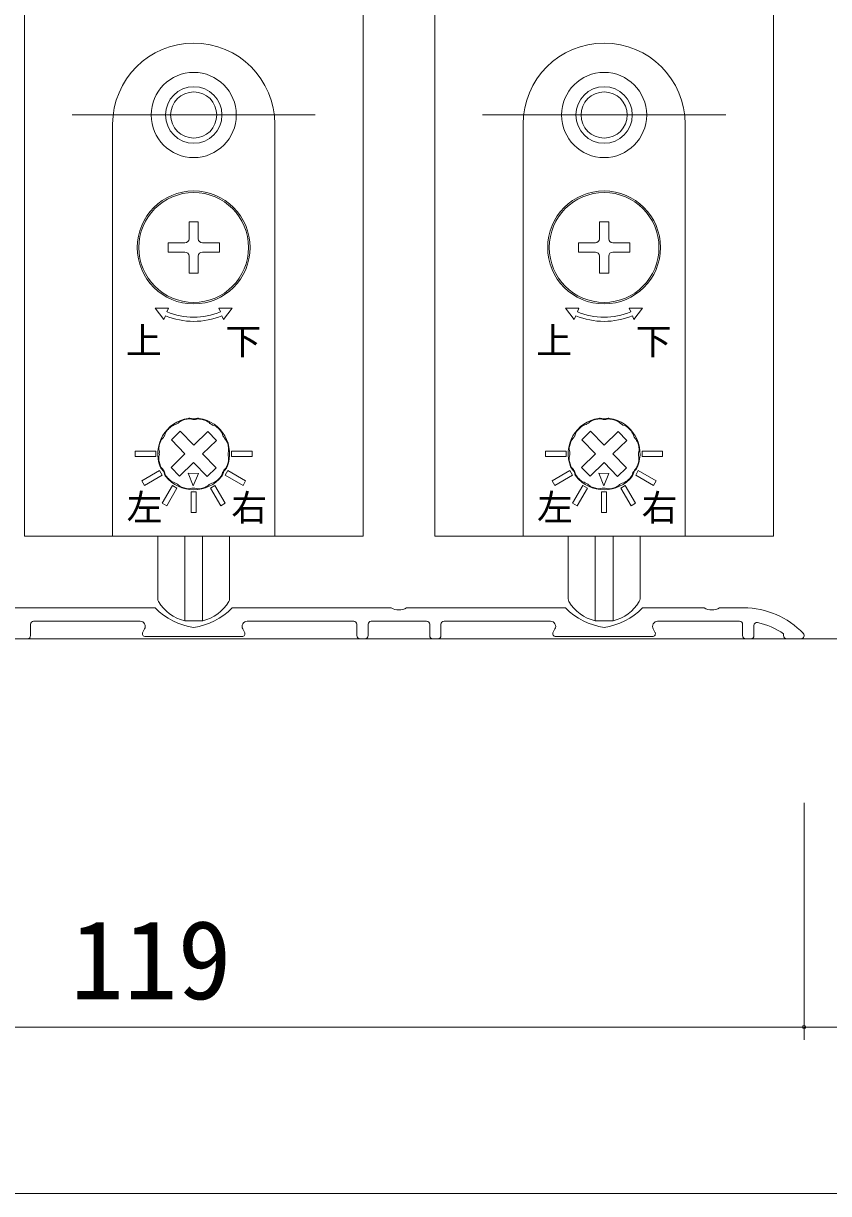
# Model space of a CAD drawing. Units: millimetres on the paper, enlarged 10 times, with parts at other scales. Extents: x -2000 to 2000, y -1385 to 1385.
# Drawn here: x -1238.1 to -976.5, y -67.5 to 312.4 of the extents above; entities that cross this region are included whole.
import ezdxf
from ezdxf.enums import TextEntityAlignment as Align

# ---------------------------------------------------------------- set-up
doc = ezdxf.new("R2010")
doc.units = ezdxf.units.MM
doc.header["$LTSCALE"] = 10
doc.linetypes.add('USER1', pattern=[19.05, 12.7, -6.35])
doc.layers.add('1-1_0', color=7, linetype='Continuous', lineweight=20)
doc.layers.add('2-0_18', color=7, linetype='Continuous', lineweight=18)
doc.styles.add('ＭＳ ゴシック', font='')
doc.styles.get('ＭＳ ゴシック').set_extended_font_data('MS Gothic')

msp = doc.modelspace()

# ---------------------------------------------------------------- linework, layer by layer
at = {"layer": '1-1_0'}
msp.add_lwpolyline([(380, -67.5), (-1950, -67.5), (-1950, 1335)], dxfattribs=at)
at = {"layer": '2-0_18', "lineweight": 20}
for p, q in [((-1237.8, 564.3), (-1237.8, 145.97)), ((-1127.8, 564.3), (-1127.8, 145.97)), ((-1104.47, 564.3), (-1104.47, 145.97)), ((-994.47, 564.3), (-994.47, 145.97)), ((-1237.8, 145.97), (-1127.8, 145.97)), ((-1104.47, 145.97), (-994.47, 145.97)), ((-1577.8, 112.64), (-911.14, 112.64)), ((-1059.47, 112.64), (-1439.47, 112.64)), ((-926.14, 112.64), (-1306.14, 112.64)), ((-984.5, 112.64), (-926.14, 112.64)), ((-984.5, 59.3), (-984.5, -17.58)), ((-984.5, 59.3), (-984.5, -17.58)), ((-1244.47, -13.42), (-984.5, -13.42)), ((-984.5, -13.42), (-911.14, -13.42))]:
    msp.add_line(p, q, dxfattribs=at)
at = {"layer": '2-0_18', "color": 2, "linetype": 'USER1'}
for p, q in [((-1222.3, 282.64), (-1143.3, 282.64)), ((-1088.97, 282.64), (-1009.97, 282.64))]:
    msp.add_line(p, q, dxfattribs=at)
at = {"layer": '2-0_18'}
for p, q in [((-1209.14, 279.64), (-1209.14, 145.97)), ((-1156.47, 145.97), (-1156.47, 279.64)), ((-1075.8, 279.64), (-1075.8, 145.97)), ((-1023.14, 145.97), (-1023.14, 279.64)), ((-1181.3, 247.97), (-1184.3, 247.97)), ((-1184.3, 242.47), (-1184.3, 247.97)), ((-1181.3, 242.47), (-1181.3, 247.97)), ((-1047.97, 247.97), (-1050.97, 247.97)), ((-1050.97, 242.47), (-1050.97, 247.97)), ((-1047.97, 242.47), (-1047.97, 247.97)), ((-1174.47, 241.14), (-1179.97, 241.14)), ((-1174.47, 241.14), (-1174.47, 238.14)), ((-1041.14, 241.14), (-1046.64, 241.14)), ((-1041.14, 241.14), (-1041.14, 238.14)), ((-1185.64, 238.14), (-1191.14, 238.14)), ((-1184.3, 231.3), (-1184.3, 236.8)), ((-1181.3, 231.3), (-1181.3, 236.8)), ((-1174.47, 238.14), (-1179.97, 238.14)), ((-1052.3, 238.14), (-1057.8, 238.14)), ((-1050.97, 231.3), (-1050.97, 236.8)), ((-1047.97, 231.3), (-1047.97, 236.8)), ((-1041.14, 238.14), (-1046.64, 238.14)), ((-1181.3, 231.3), (-1184.3, 231.3)), ((-1047.97, 231.3), (-1050.97, 231.3)), ((-1182.77, 175.46), (-1178.24, 179.89)), ((-1049.44, 175.46), (-1044.9, 179.89)), ((-1185.63, 172.67), (-1190.05, 177.2)), ((-1052.3, 172.67), (-1056.72, 177.2)), ((-1190.16, 168.25), (-1185.63, 172.67)), ((-1056.83, 168.25), (-1052.3, 172.67)), ((-1187.37, 165.38), (-1190.16, 168.25)), ((-1187.37, 165.38), (-1182.84, 169.81)), ((-1178.41, 165.27), (-1182.84, 169.81)), ((-1175.55, 168.07), (-1178.41, 165.27)), ((-1054.04, 165.38), (-1056.83, 168.25)), ((-1054.04, 165.38), (-1049.5, 169.81)), ((-1045.08, 165.27), (-1049.5, 169.81)), ((-1042.22, 168.07), (-1045.08, 165.27)), ((-1209.14, 145.97), (-1156.47, 145.97)), ((-1194.47, 125.53), (-1194.47, 145.97)), ((-1185.72, 145.97), (-1185.72, 118.46)), ((-1179.89, 145.97), (-1179.89, 118.46)), ((-1171.14, 145.97), (-1171.14, 125.53)), ((-1075.8, 145.97), (-1023.14, 145.97)), ((-1061.14, 125.53), (-1061.14, 145.97)), ((-1052.39, 145.97), (-1052.39, 118.46)), ((-1046.55, 145.97), (-1046.55, 118.46)), ((-1037.8, 145.97), (-1037.8, 125.53)), ((-1195.3, 122.64), (-1246.97, 122.64)), ((-1170.3, 122.64), (-1118.64, 122.64)), ((-1113.64, 122.64), (-1061.97, 122.64)), ((-1036.97, 122.64), (-1016.97, 122.64)), ((-1004.09, 122.64), (-1011.97, 122.64)), ((-1234.8, 118.3), (-1200.2, 118.3)), ((-1218.14, 118.3), (-1200.2, 118.3)), ((-1185.72, 118.46), (-1179.89, 118.46)), ((-1130.8, 118.3), (-1165.4, 118.3)), ((-1107.14, 118.3), (-1125.14, 118.3)), ((-1101.47, 118.3), (-1066.87, 118.3)), ((-1052.39, 118.46), (-1046.55, 118.46)), ((-1005.47, 118.3), (-1032.07, 118.3)), ((-1235.8, 117.3), (-1235.8, 113.64)), ((-1199.34, 114.8), (-1198.76, 115.8)), ((-1166.27, 114.8), (-1166.85, 115.8)), ((-1129.8, 117.3), (-1129.8, 113.64)), ((-1126.14, 113.64), (-1126.14, 117.3)), ((-1106.14, 113.64), (-1106.14, 117.3)), ((-1102.47, 117.3), (-1102.47, 113.64)), ((-1066, 114.8), (-1065.43, 115.8)), ((-1032.94, 114.8), (-1033.52, 115.8)), ((-1004.47, 113.64), (-1004.47, 117.3)), ((-1000.8, 116.87), (-1000.8, 113.64)), ((-991.14, 113.64), (-991.14, 114.16)), ((-1236.8, 112.64), (-1238.47, 112.64)), ((-1198.47, 113.3), (-1182.8, 113.3)), ((-1167.14, 113.3), (-1182.8, 113.3)), ((-1128.8, 112.64), (-1127.14, 112.64)), ((-1103.47, 112.64), (-1105.14, 112.64)), ((-1065.14, 113.3), (-1049.47, 113.3)), ((-1033.8, 113.3), (-1049.47, 113.3)), ((-1001.8, 112.64), (-1003.47, 112.64)), ((-985.47, 112.64), (-990.14, 112.64))]:
    msp.add_line(p, q, dxfattribs=at)
for points in [[(-1185.64, 241.14), (-1191.14, 241.14), (-1191.14, 238.14)], [(-1052.3, 241.14), (-1057.8, 241.14), (-1057.8, 238.14)], [(-1191.48, 218.69), (-1190.97, 219.93), (-1195.3, 219.93), (-1192.5, 216.23), (-1191.99, 217.46)], [(-1173.62, 217.46), (-1173.11, 216.23), (-1170.31, 219.93), (-1174.64, 219.93), (-1174.13, 218.69)], [(-1058.14, 218.69), (-1057.63, 219.93), (-1061.96, 219.93), (-1059.16, 216.23), (-1058.65, 217.46)], [(-1040.29, 217.46), (-1039.77, 216.23), (-1036.98, 219.93), (-1041.31, 219.93), (-1040.8, 218.69)], [(-1182.77, 175.46), (-1187.19, 180), (-1190.05, 177.2)], [(-1175.55, 168.07), (-1179.97, 172.6), (-1175.44, 177.02), (-1178.24, 179.89)], [(-1049.44, 175.46), (-1053.86, 180), (-1056.72, 177.2)], [(-1042.22, 168.07), (-1046.64, 172.6), (-1042.11, 177.02), (-1044.9, 179.89)]]:
    msp.add_lwpolyline(points, dxfattribs=at)
for points in [[(-1201.8, 171.8), (-1195.14, 171.8), (-1195.14, 173.47), (-1201.8, 173.47)], [(-1163.8, 173.47), (-1170.47, 173.47), (-1170.47, 171.8), (-1163.8, 171.8)], [(-1068.47, 171.8), (-1061.8, 171.8), (-1061.8, 173.47), (-1068.47, 173.47)], [(-1030.47, 173.47), (-1037.14, 173.47), (-1037.14, 171.8), (-1030.47, 171.8)], [(-1198.84, 162.41), (-1193.07, 165.75), (-1193.9, 167.19), (-1199.67, 163.86)], [(-1165.93, 163.86), (-1171.71, 167.19), (-1172.54, 165.75), (-1166.77, 162.41)], [(-1065.51, 162.41), (-1059.73, 165.75), (-1060.57, 167.19), (-1066.34, 163.86)], [(-1032.6, 163.86), (-1038.37, 167.19), (-1039.21, 165.75), (-1033.43, 162.41)], [(-1182.93, 162.3), (-1181.21, 166.28), (-1184.55, 166.32)], [(-1049.6, 162.3), (-1047.88, 166.28), (-1051.21, 166.32)], [(-1191.58, 155.76), (-1188.25, 161.54), (-1189.69, 162.37), (-1193.02, 156.6)], [(-1181.97, 160.3), (-1183.64, 160.3), (-1183.64, 153.64), (-1181.97, 153.64)], [(-1172.58, 156.6), (-1175.91, 162.37), (-1177.36, 161.54), (-1174.02, 155.76)], [(-1058.25, 155.76), (-1054.91, 161.54), (-1056.36, 162.37), (-1059.69, 156.6)], [(-1048.64, 160.3), (-1050.3, 160.3), (-1050.3, 153.64), (-1048.64, 153.64)], [(-1039.25, 156.6), (-1042.58, 162.37), (-1044.02, 161.54), (-1040.69, 155.76)]]:
    msp.add_lwpolyline(points, close=True, dxfattribs=at)
for centre, radius in [((-1182.8, 282.64), 13.83), ((-1049.47, 282.64), 13.83), ((-1182.8, 282.64), 9.17), ((-1182.8, 282.64), 7.5), ((-1049.47, 282.64), 9.17), ((-1049.47, 282.64), 7.5), ((-1182.8, 239.64), 18.33), ((-1182.8, 239.64), 17.83), ((-1049.47, 239.64), 18.33), ((-1049.47, 239.64), 17.83)]:
    msp.add_circle(centre, radius, dxfattribs=at)
at = {"layer": '2-0_18', "lineweight": 20}
msp.add_circle((-984.5, -13.42), 0.521, dxfattribs=at)
at = {"layer": '2-0_18'}
for centre, radius, start, end in [((-1182.8, 279.64), 26.33, 0, 180), ((-1049.47, 279.64), 26.33, 0, 180), ((-1185.64, 242.47), 1.33, 270, 360), ((-1179.97, 242.47), 1.33, 180, 270), ((-1052.3, 242.47), 1.33, 270, 360), ((-1046.64, 242.47), 1.33, 180, 270), ((-1185.64, 236.8), 1.33, 360, 90), ((-1179.97, 236.8), 1.33, 90, 180), ((-1052.3, 236.8), 1.33, 360, 90), ((-1046.64, 236.8), 1.33, 90, 180), ((-1182.8, 239.64), 24, 247.5, 292.5), ((-1182.8, 239.64), 22.67, 247.5, 292.5), ((-1049.47, 239.64), 24, 247.5, 292.5), ((-1049.47, 239.64), 22.67, 247.5, 292.5), ((-1182.8, 172.64), 11.67, 98.903, 201.097), ((-1182.8, 172.64), 11.17, 116.9003, 121.6983), ((-1185.35, 180.39), 3.33, 108.1743, 138.72), ((-1182.8, 172.64), 11.5, 100.4243, 108.1743), ((-1184.28, 180.67), 3.33, 69.8787, 100.4243), ((-1184.25, 181.86), 2.33, 72.6114, 98.903), ((-1182.8, 186.47), 2.5, 252.6114, 287.3886), ((-1182.8, 172.64), 11.17, 86.9003, 91.6983), ((-1181.13, 180.63), 3.33, 78.1743, 108.72), ((-1181.36, 181.86), 2.33, 81.097, 107.3886), ((-1182.8, 172.64), 11.67, 338.903, 81.097), ((-1182.8, 172.64), 11.5, 70.4243, 78.1743), ((-1180.07, 180.33), 3.33, 39.8787, 70.4243), ((-1182.8, 172.64), 11.17, 56.9003, 61.6983), ((-1049.47, 172.64), 11.67, 98.903, 201.097), ((-1049.47, 172.64), 11.17, 116.9003, 121.6983), ((-1052.02, 180.39), 3.33, 108.1743, 138.72), ((-1049.47, 172.64), 11.5, 100.4243, 108.1743), ((-1050.95, 180.67), 3.33, 69.8787, 100.4243), ((-1050.91, 181.86), 2.33, 72.6114, 98.903), ((-1049.47, 186.47), 2.5, 252.6114, 287.3886), ((-1049.47, 172.64), 11.17, 86.9003, 91.6983), ((-1047.8, 180.63), 3.33, 78.1743, 108.72), ((-1048.03, 181.86), 2.33, 81.097, 107.3886), ((-1049.47, 172.64), 11.67, 338.903, 81.097), ((-1049.47, 172.64), 11.5, 70.4243, 78.1743), ((-1046.73, 180.33), 3.33, 39.8787, 70.4243), ((-1049.47, 172.64), 11.17, 56.9003, 61.6983), ((-1182.8, 172.64), 11.17, 146.9003, 151.6983), ((-1188.89, 178.08), 3.33, 138.1743, 168.72), ((-1182.8, 172.64), 11.5, 130.4243, 138.1743), ((-1188.1, 178.85), 3.33, 99.8787, 130.4243), ((-1177.36, 178.72), 3.33, 48.1743, 78.72), ((-1182.8, 172.64), 11.5, 40.4243, 48.1743), ((-1176.59, 177.93), 3.33, 9.8787, 40.4243), ((-1049.47, 172.64), 11.17, 146.9003, 151.6983), ((-1055.56, 178.08), 3.33, 138.1743, 168.72), ((-1049.47, 172.64), 11.5, 130.4243, 138.1743), ((-1054.77, 178.85), 3.33, 99.8787, 130.4243), ((-1044.02, 178.72), 3.33, 48.1743, 78.72), ((-1049.47, 172.64), 11.5, 40.4243, 48.1743), ((-1043.25, 177.93), 3.33, 9.8787, 40.4243), ((-1190.8, 174.31), 3.33, 168.1743, 198.72), ((-1182.8, 172.64), 11.5, 160.4243, 168.1743), ((-1190.5, 175.37), 3.33, 129.8787, 160.4243), ((-1182.8, 172.64), 11.17, 26.9003, 31.6983), ((-1175.04, 175.18), 3.33, 18.1743, 48.72), ((-1182.8, 172.64), 11.5, 10.4243, 18.1743), ((-1057.46, 174.31), 3.33, 168.1743, 198.72), ((-1049.47, 172.64), 11.5, 160.4243, 168.1743), ((-1057.16, 175.37), 3.33, 129.8787, 160.4243), ((-1049.47, 172.64), 11.17, 26.9003, 31.6983), ((-1041.71, 175.18), 3.33, 18.1743, 48.72), ((-1049.47, 172.64), 11.5, 10.4243, 18.1743), ((-1190.83, 171.16), 3.33, 159.8787, 190.4243), ((-1182.8, 172.64), 11.17, 176.9003, 181.6983), ((-1182.8, 172.64), 11.17, 356.9003, 1.6983), ((-1174.81, 170.96), 3.33, 348.1743, 18.72), ((-1174.77, 174.11), 3.33, 339.8787, 10.4243), ((-1057.5, 171.16), 3.33, 159.8787, 190.4243), ((-1049.47, 172.64), 11.17, 176.9003, 181.6983), ((-1049.47, 172.64), 11.17, 356.9003, 1.6983), ((-1041.48, 170.96), 3.33, 348.1743, 18.72), ((-1041.44, 174.11), 3.33, 339.8787, 10.4243), ((-1182.8, 172.64), 11.5, 190.4243, 198.1743), ((-1190.56, 170.09), 3.33, 198.1743, 228.72), ((-1191.51, 169.28), 2.33, 201.097, 227.3886), ((-1194.78, 165.72), 2.5, 12.6114, 47.3886), ((-1182.8, 172.64), 11.17, 206.9003, 211.6983), ((-1182.8, 172.64), 11.17, 326.9003, 331.6983), ((-1170.82, 165.72), 2.5, 132.6114, 167.3886), ((-1175.11, 169.9), 3.33, 309.8787, 340.4243), ((-1174.1, 169.28), 2.33, 312.6114, 338.903), ((-1182.8, 172.64), 11.5, 340.4243, 348.1743), ((-1049.47, 172.64), 11.5, 190.4243, 198.1743), ((-1057.23, 170.09), 3.33, 198.1743, 228.72), ((-1058.18, 169.28), 2.33, 201.097, 227.3886), ((-1061.45, 165.72), 2.5, 12.6114, 47.3886), ((-1049.47, 172.64), 11.17, 206.9003, 211.6983), ((-1049.47, 172.64), 11.17, 326.9003, 331.6983), ((-1037.49, 165.72), 2.5, 132.6114, 167.3886), ((-1041.78, 169.9), 3.33, 309.8787, 340.4243), ((-1040.76, 169.28), 2.33, 312.6114, 338.903), ((-1049.47, 172.64), 11.5, 340.4243, 348.1743), ((-1190.07, 166.77), 2.33, 192.6114, 218.903), ((-1189.02, 167.34), 3.33, 189.8787, 220.4243), ((-1182.8, 172.64), 11.67, 218.903, 321.097), ((-1182.8, 172.64), 11.5, 220.4243, 228.1743), ((-1188.25, 166.55), 3.33, 228.1743, 258.72), ((-1177.51, 166.42), 3.33, 279.8787, 310.4243), ((-1182.8, 172.64), 11.5, 310.4243, 318.1743), ((-1176.72, 167.19), 3.33, 318.1743, 348.72), ((-1175.54, 166.77), 2.33, 321.097, 347.3886), ((-1056.73, 166.77), 2.33, 192.6114, 218.903), ((-1055.69, 167.34), 3.33, 189.8787, 220.4243), ((-1049.47, 172.64), 11.67, 218.903, 321.097), ((-1049.47, 172.64), 11.5, 220.4243, 228.1743), ((-1054.92, 166.55), 3.33, 228.1743, 258.72), ((-1044.17, 166.42), 3.33, 279.8787, 310.4243), ((-1049.47, 172.64), 11.5, 310.4243, 318.1743), ((-1043.38, 167.19), 3.33, 318.1743, 348.72), ((-1042.21, 166.77), 2.33, 321.097, 347.3886), ((-1182.8, 172.64), 11.17, 236.9003, 241.6983), ((-1185.54, 164.94), 3.33, 219.8787, 250.4243), ((-1182.8, 172.64), 11.5, 250.4243, 258.1743), ((-1184.48, 164.64), 3.33, 258.1743, 288.72), ((-1182.8, 172.64), 11.17, 266.9003, 271.6983), ((-1181.33, 164.6), 3.33, 249.8787, 280.4243), ((-1182.8, 172.64), 11.5, 280.4243, 288.1743), ((-1180.26, 164.88), 3.33, 288.1743, 318.72), ((-1182.8, 172.64), 11.17, 296.9003, 301.6983), ((-1049.47, 172.64), 11.17, 236.9003, 241.6983), ((-1052.21, 164.94), 3.33, 219.8787, 250.4243), ((-1049.47, 172.64), 11.5, 250.4243, 258.1743), ((-1051.14, 164.64), 3.33, 258.1743, 288.72), ((-1049.47, 172.64), 11.17, 266.9003, 271.6983), ((-1047.99, 164.6), 3.33, 249.8787, 280.4243), ((-1049.47, 172.64), 11.5, 280.4243, 288.1743), ((-1046.92, 164.88), 3.33, 288.1743, 318.72), ((-1049.47, 172.64), 11.17, 296.9003, 301.6983), ((-1192.8, 125.53), 1.67, 180, 210.5607), ((-1172.8, 125.53), 1.67, 329.4393, 360), ((-1059.47, 125.53), 1.67, 180, 210.5607), ((-1039.47, 125.53), 1.67, 329.4393, 360), ((-1179.79, 137.76), 21.67, 224.2631, 261.9973), ((-1182.76, 131.46), 13.33, 210.5607, 257.1614), ((-1185.82, 137.76), 21.67, 278.0027, 315.7369), ((-1182.85, 131.46), 13.33, 282.8386, 329.4393), ((-1116.14, 126.99), 5.02, 240.1372, 299.8628), ((-1046.45, 137.76), 21.67, 224.2631, 261.9973), ((-1049.42, 131.46), 13.33, 210.5607, 257.1614), ((-1052.49, 137.76), 21.67, 278.0027, 315.7369), ((-1049.52, 131.46), 13.33, 282.8386, 329.4393), ((-1014.47, 126.99), 5.02, 240.1372, 299.8628), ((-1004.09, 95.97), 26.67, 43.4966, 90), ((-1234.8, 117.3), 1, 90, 180), ((-1200.2, 116.64), 1.67, 330, 90), ((-1165.4, 116.64), 1.67, 90, 210), ((-1130.8, 117.3), 1, 0, 90), ((-1125.14, 117.3), 1, 90, 180), ((-1107.14, 117.3), 1, 0, 90), ((-1101.47, 117.3), 1, 90, 180), ((-1066.87, 116.64), 1.67, 330, 90), ((-1032.07, 116.64), 1.67, 90, 210), ((-1005.47, 117.3), 1, 0, 90), ((-999.8, 116.87), 1, 78.411, 180), ((-1004.09, 95.97), 22.33, 54.5526, 78.411), ((-1198.47, 114.3), 1, 150, 270), ((-1167.14, 114.3), 1, 270, 30), ((-1065.14, 114.3), 1, 150, 270), ((-1033.8, 114.3), 1, 270, 30), ((-985.47, 113.64), 1, 270, 43.4966), ((-1236.8, 113.64), 1, 270, 0), ((-1128.8, 113.64), 1, 180, 270), ((-1127.14, 113.64), 1, 270, 0), ((-1105.14, 113.64), 1, 180, 270), ((-1103.47, 113.64), 1, 270, 0), ((-1003.47, 113.64), 1, 180, 270), ((-1001.8, 113.64), 1, 270, 0), ((-990.14, 113.64), 1, 180, 270)]:
    msp.add_arc(centre, radius, start, end, dxfattribs=at)
at = {"layer": '2-0_18', "lineweight": 20}
for start, end in [(0, 180), (180, 0)]:
    msp.add_arc((-984.5, -13.42), 0.521, start, end, dxfattribs=at)

# ---------------------------------------------------------------- texts
at = {"layer": '2-0_18', "style": 'ＭＳ ゴシック'}
for s, height, p in [('上', 8.55, (-1204.88, 202.58)), ('下', 8.55, (-1172.56, 202.32)), ('上', 8.55, (-1071.55, 202.58)), ('下', 8.55, (-1039.23, 202.32)), ('左', 8.55, (-1204.57, 148.4)), ('右', 8.55, (-1170.59, 148.32)), ('左', 8.55, (-1071.24, 148.4)), ('右', 8.55, (-1037.26, 148.32)), ('119', 25.66, (-1222.93, -12.09))]:
    msp.add_text(s, height=height, dxfattribs=at).set_placement(p, align=Align.BOTTOM_LEFT)

doc.saveas('drawing.dxf')
